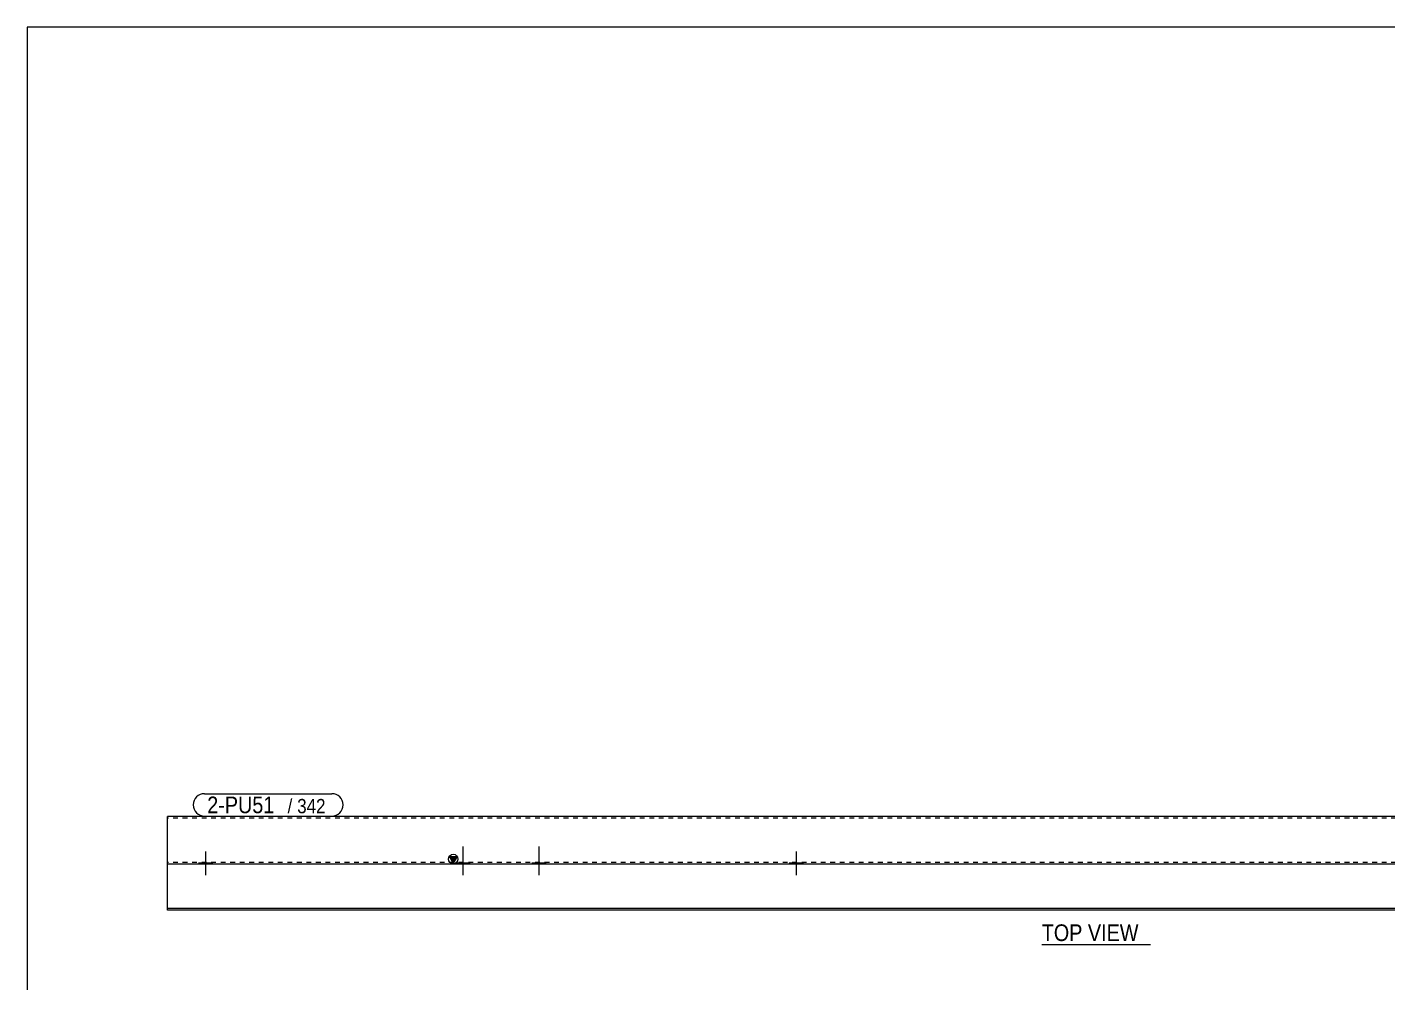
# Model space of a CAD drawing. Header units: millimetres. Extents: x 2 to 579, y 1 to 405.
# Drawn here: x 5 to 290.7, y 204.3 to 405 of the extents above; entities that cross this region are included whole.
import ezdxf

# ---------------------------------------------------------------- set-up
doc = ezdxf.new("R2010")
doc.units = ezdxf.units.MM
doc.linetypes.add('XKITLINE00', pattern=[0])
doc.linetypes.add('XKITLINE01', pattern=[4, 1, -1, 1, -1])
for name, color, linetype, lineweight in [('Bolt', 3, 'Continuous', 0), ('DrawingSheet', 5, 'Continuous', 0), ('OtherObjectType', 7, 'Continuous', 0), ('Part', 2, 'Continuous', 0), ('PartMark', 7, 'Continuous', 0)]:
    doc.layers.add(name, color=color, linetype=linetype, lineweight=lineweight)
doc.styles.add('ARIAL', font='ARIAL.TTF')

# ---------------------------------------------------------------- blocks, each defined once
blk = doc.blocks.new('*A6')
at = {"layer": 'Bolt'}
for points in [[(95.05, 229.25), (95.05, 229.61), (97.85, 229.61), (97.85, 229.25)], [(95.05, 229.25), (95.05, 229.61), (97.85, 229.61), (97.85, 229.25)], [(111.05, 229.25), (111.05, 229.61), (113.85, 229.61), (113.85, 229.25)], [(111.05, 229.25), (111.05, 229.61), (113.85, 229.61), (113.85, 229.25)]]:
    blk.add_hatch(color=3, dxfattribs=at).paths.add_polyline_path(points, flags=17)
at = {"layer": 'Bolt', "color": 3, "linetype": 'XKITLINE00', "lineweight": 0}
for p, q in [((96.45, 232.93), (96.45, 226.93)), ((96.45, 232.93), (96.45, 226.93)), ((112.45, 232.93), (112.45, 226.93)), ((112.45, 232.93), (112.45, 226.93)), ((95.05, 229.61), (95.05, 229.25)), ((95.05, 229.61), (95.05, 229.25)), ((97.85, 229.61), (97.85, 229.25)), ((97.85, 229.61), (97.85, 229.25)), ((111.05, 229.61), (111.05, 229.25)), ((111.05, 229.61), (111.05, 229.25)), ((113.85, 229.61), (113.85, 229.25)), ((113.85, 229.61), (113.85, 229.25))]:
    blk.add_line(p, q, dxfattribs=at)
blk = doc.blocks.new('*A7')
at = {"layer": 'Bolt'}
for points in [[(41.05, 229.25), (41.05, 229.61), (43.85, 229.61), (43.85, 229.25)], [(41.05, 229.25), (41.05, 229.61), (43.85, 229.61), (43.85, 229.25)], [(165.05, 229.25), (165.05, 229.61), (167.85, 229.61), (167.85, 229.25)], [(165.05, 229.25), (165.05, 229.61), (167.85, 229.61), (167.85, 229.25)]]:
    blk.add_hatch(color=3, dxfattribs=at).paths.add_polyline_path(points, flags=17)
at = {"layer": 'Bolt', "color": 3, "linetype": 'XKITLINE00', "lineweight": 0}
for p, q in [((42.45, 231.93), (42.45, 226.93)), ((42.45, 231.93), (42.45, 226.93)), ((166.45, 231.93), (166.45, 226.93)), ((166.45, 231.93), (166.45, 226.93)), ((41.05, 229.61), (41.05, 229.25)), ((41.05, 229.61), (41.05, 229.25)), ((43.85, 229.61), (43.85, 229.25)), ((43.85, 229.61), (43.85, 229.25)), ((165.05, 229.61), (165.05, 229.25)), ((165.05, 229.61), (165.05, 229.25)), ((167.85, 229.61), (167.85, 229.25)), ((167.85, 229.61), (167.85, 229.25))]:
    blk.add_line(p, q, dxfattribs=at)
blk = doc.blocks.new('*A8')
at = {"layer": 'Part'}
blk.add_hatch(color=2, dxfattribs=at).paths.add_polyline_path([(93.65, 230.83), (95.25, 230.83), (94.45, 229.43)], flags=17)
at = {"layer": 'Part', "color": 2, "linetype": 'XKITLINE00', "lineweight": 0}
for p, q in [((34.45, 219.61), (34.45, 239.25)), ((282.64, 239.25), (34.45, 239.25)), ((424.44, 239.25), (282.74, 239.25)), ((282.64, 229.25), (34.45, 229.25)), ((94.45, 229.43), (93.65, 230.83)), ((93.65, 230.83), (95.25, 230.83)), ((95.25, 230.83), (94.45, 229.43)), ((424.44, 229.25), (282.74, 229.25)), ((282.64, 219.97), (34.45, 219.97)), ((282.64, 219.61), (34.45, 219.61)), ((424.44, 219.97), (282.74, 219.97)), ((424.44, 219.61), (282.74, 219.61))]:
    blk.add_line(p, q, dxfattribs=at)
at = {"layer": 'Part', "color": 7, "linetype": 'XKITLINE01', "lineweight": 0}
for p, q in [((282.64, 238.89), (34.45, 238.89)), ((424.44, 238.89), (282.74, 238.89)), ((282.64, 229.61), (34.45, 229.61)), ((424.44, 229.61), (282.74, 229.61))]:
    blk.add_line(p, q, dxfattribs=at)
at = {"layer": 'Part', "color": 2, "linetype": 'XKITLINE00', "lineweight": 0}
blk.add_circle((94.45, 230.33), 1, dxfattribs=at)
blk = doc.blocks.new('*A9')
at = {"layer": 'DrawingSheet', "color": 5, "linetype": 'XKITLINE00', "lineweight": 0}
for p, q in [((579, 405), (5, 405)), ((5, 405), (5, 5))]:
    blk.add_line(p, q, dxfattribs=at)
blk = doc.blocks.new('*A33')
at = {"layer": 'PartMark', "color": 7, "linetype": 'XKITLINE00', "lineweight": 0}
for p, q in [((42.2, 244.05), (68.96, 244.05)), ((42.2, 239.35), (68.96, 239.35))]:
    blk.add_line(p, q, dxfattribs=at)
for centre, start, end in [((42.2, 241.7), 90, 270), ((68.96, 241.7), 270, 90)]:
    blk.add_arc(centre, 2.35, start, end, dxfattribs=at)
at = {"layer": 'PartMark', "color": 1, "style": 'ARIAL', "width": 0.85}
blk.add_text('2-PU51', height=3.5, dxfattribs=at).set_placement((42.8, 239.95))
at = {"layer": 'PartMark', "color": 3, "style": 'ARIAL', "width": 0.85}
for s, p in [('/', (59.68, 239.95)), ('342', (61.69, 239.95))]:
    blk.add_text(s, height=3, dxfattribs=at).set_placement(p)
blk = doc.blocks.new('*A34')
at = {"layer": 'OtherObjectType', "color": 7, "linetype": 'XKITLINE00', "lineweight": 0}
blk.add_line((218.03, 212.36), (240.85, 212.36), dxfattribs=at)
at = {"layer": 'OtherObjectType', "color": 7, "style": 'ARIAL', "width": 0.85}
blk.add_text('TOP VIEW', height=3.5, dxfattribs=at).set_placement((218.03, 213.11))

msp = doc.modelspace()

# ---------------------------------------------------------------- block references
at = {"lineweight": 0}
for name in ['*A9', '*A33', '*A7', '*A6', '*A34']:
    msp.add_blockref(name, (0, 0), dxfattribs=at)
at = {"layer": 'Part', "lineweight": 0}
msp.add_blockref('*A8', (0, 0), dxfattribs=at)

doc.saveas('drawing.dxf')
